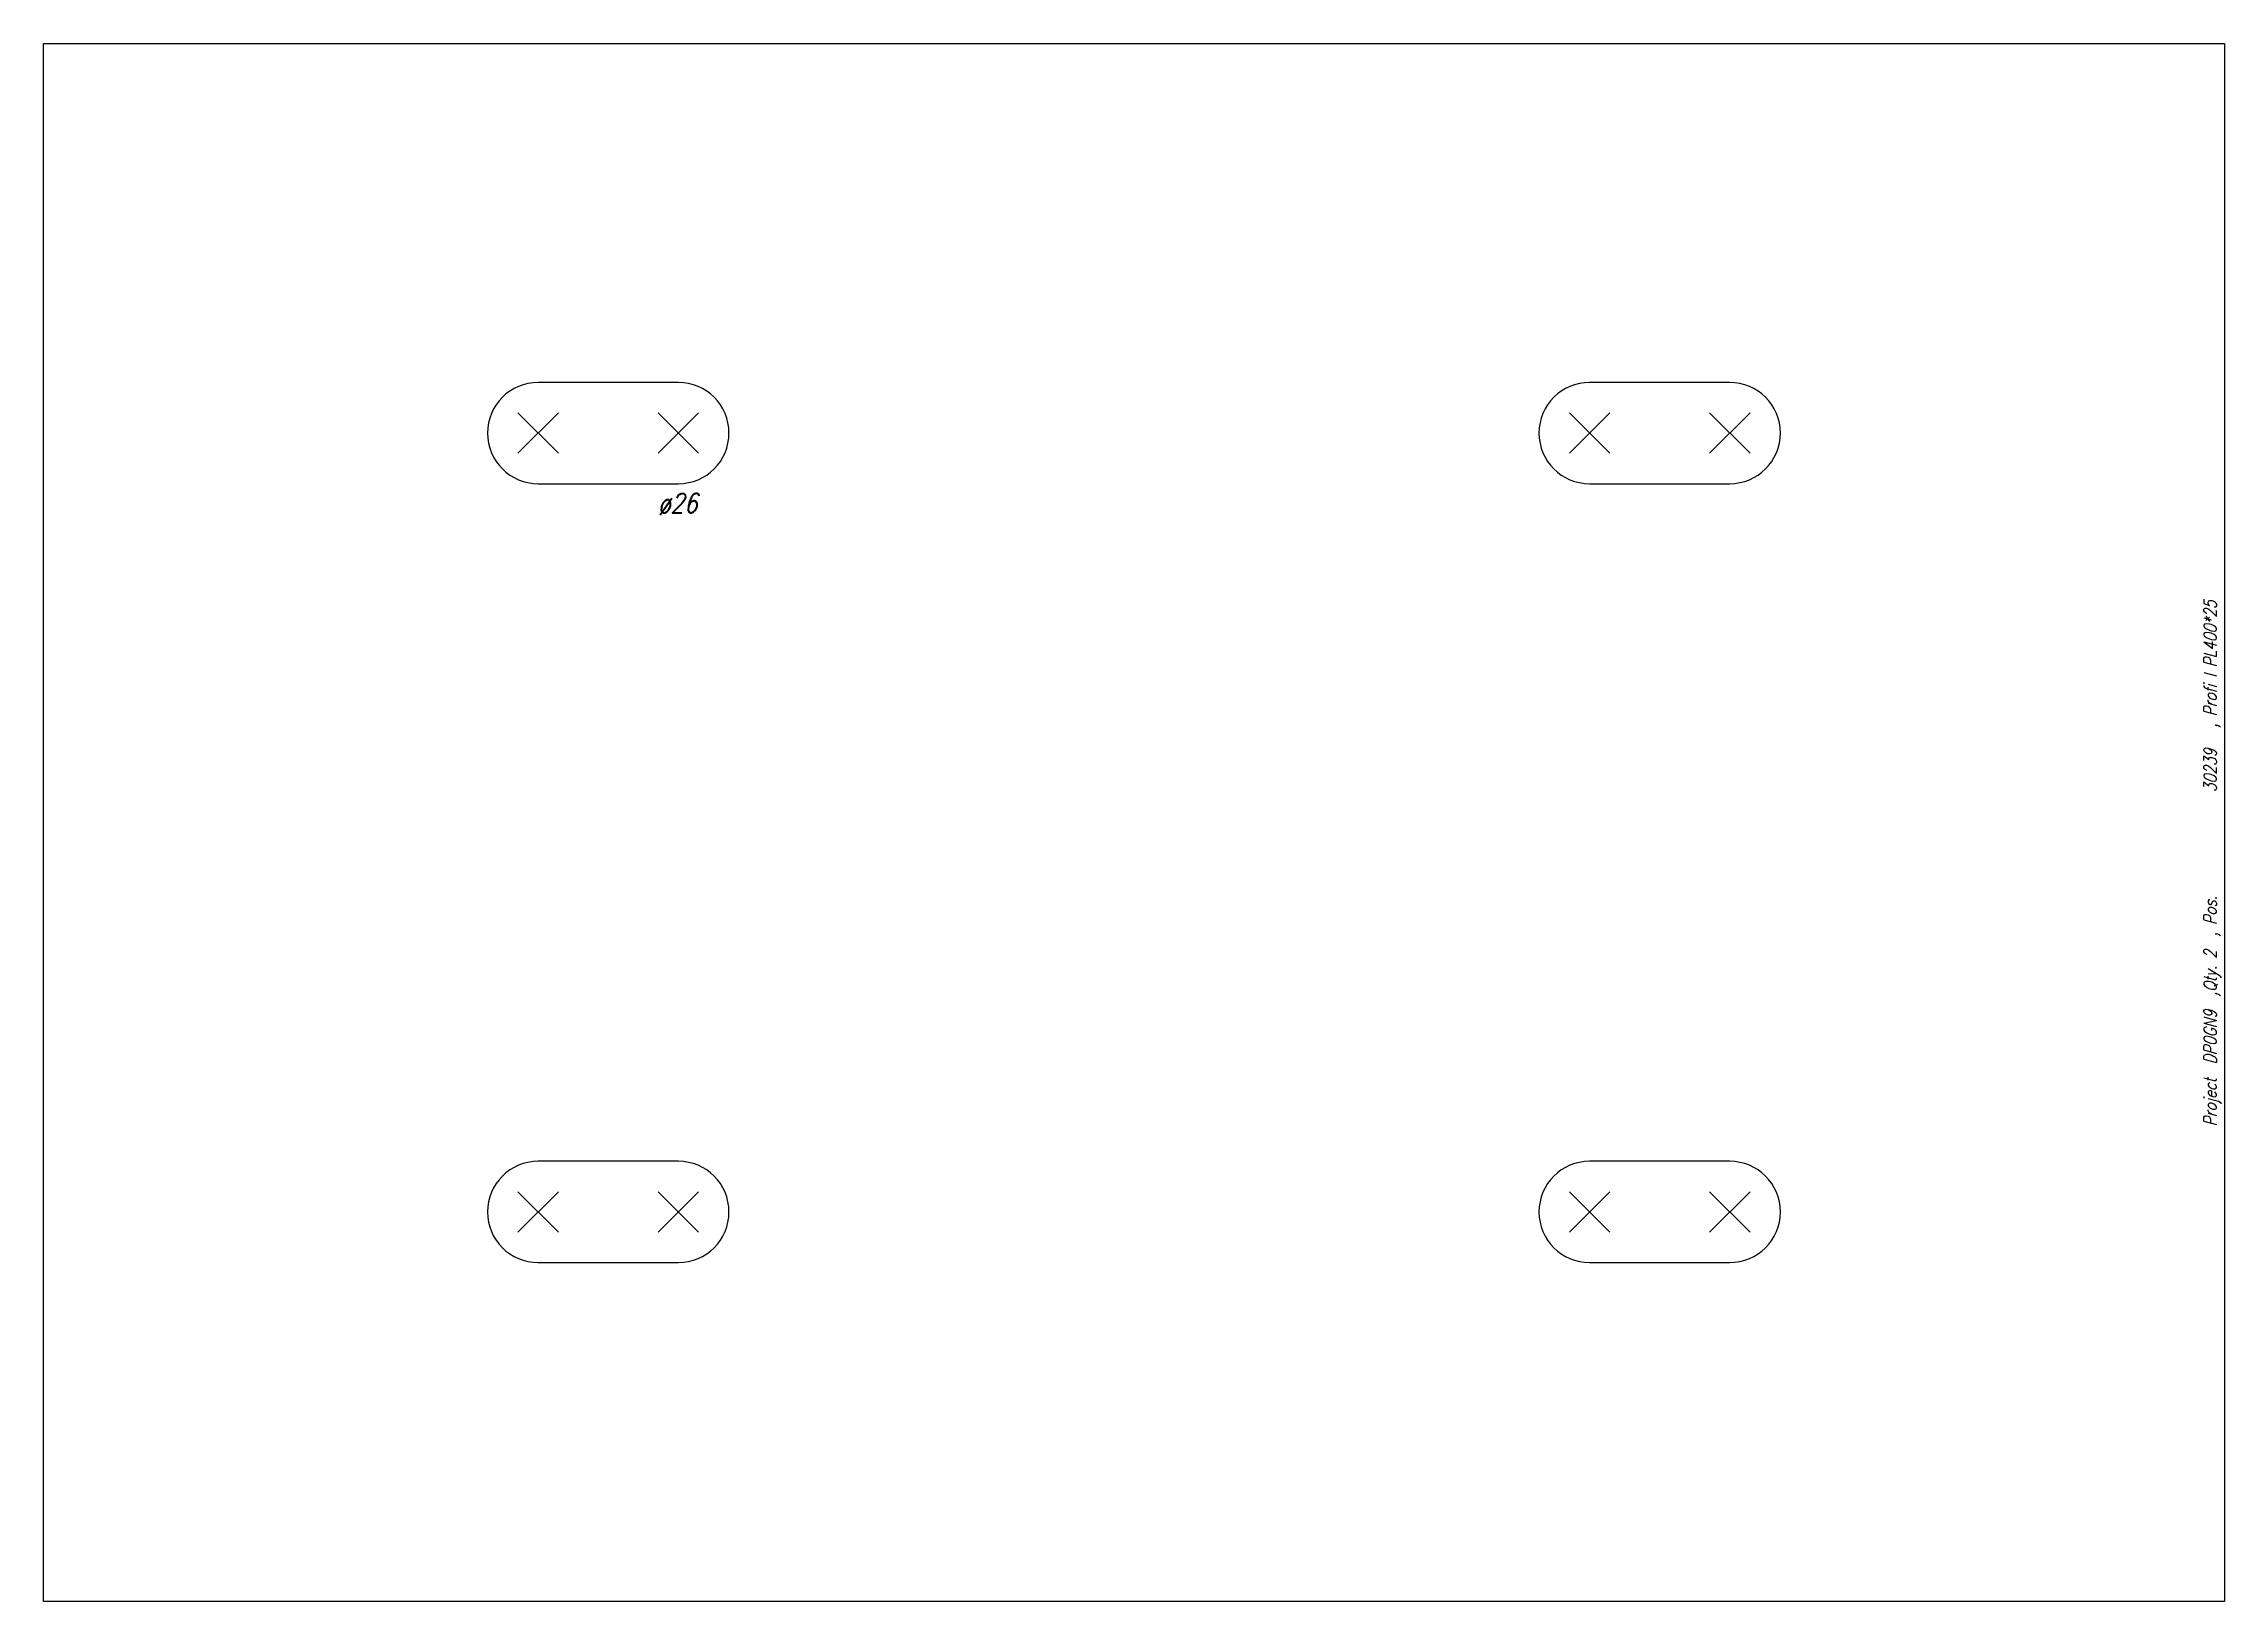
# Model space of a CAD drawing. Extents: x 0 to 560, y -200 to 200.
import ezdxf

# ---------------------------------------------------------------- set-up
doc = ezdxf.new("R2010")
doc.units = 0
doc.header["$LTSCALE"] = 10
for name, color, linetype in [('BEZ_SCHRAUBEN', 7, 'CONTINUOUS'), ('SCHRAUBEN', 7, 'CONTINUOUS'), ('TEILE', 7, 'CONTINUOUS'), ('UNTERSCHRIFT', 7, 'CONTINUOUS')]:
    doc.layers.add(name, color=color, linetype=linetype)
doc.styles.get("Standard").update_dxf_attribs({"font": 'ROMANS'})

msp = doc.modelspace()

# ---------------------------------------------------------------- linework, layer by layer
at = {"layer": 'SCHRAUBEN', "color": 4}
for p, q in [((163.001007, 112.999832), (127.001007, 112.999832)), ((433.001038, 112.999832), (397.001038, 112.999832)), ((127.001007, 86.999825), (163.001007, 86.999825)), ((397.001038, 86.999825), (433.001038, 86.999825)), ((163.001007, -87.000183), (127.001007, -87.000183)), ((433.001038, -87.000183), (397.001038, -87.000183)), ((127.001007, -113.000183), (163.001007, -113.000183)), ((397.001038, -113.000183), (433.001038, -113.000183))]:
    msp.add_line(p, q, dxfattribs=at)
at = {"layer": 'SCHRAUBEN', "color": 6}
for p, q in [((132.201019, 105.199829), (121.801003, 94.79982)), ((121.801003, 105.199829), (132.201019, 94.79982)), ((168.201004, 105.199829), (157.800995, 94.79982)), ((157.800995, 105.199829), (168.201004, 94.79982)), ((402.20105, 105.199829), (391.801025, 94.79982)), ((391.801025, 105.199829), (402.20105, 94.79982)), ((438.201019, 105.199829), (427.801025, 94.79982)), ((427.801025, 105.199829), (438.201019, 94.79982)), ((132.201019, -94.800179), (121.801003, -105.200188)), ((121.801003, -94.800179), (132.201019, -105.200188)), ((168.201004, -94.800179), (157.800995, -105.200188)), ((157.800995, -94.800179), (168.201004, -105.200188)), ((402.20105, -94.800179), (391.801025, -105.200188)), ((391.801025, -94.800179), (402.20105, -105.200188)), ((438.201019, -94.800179), (427.801025, -105.200188)), ((427.801025, -94.800179), (438.201019, -105.200188))]:
    msp.add_line(p, q, dxfattribs=at)
at = {"layer": 'SCHRAUBEN', "color": 4}
for centre, radius, start, end in [((127.001007, 99.999832), 13, 450, 270), ((163.001007, 99.999832), 13.000008, 270, 450), ((397.001038, 99.999832), 13, 450, 270), ((433.001038, 99.999832), 13.000008, 270, 450), ((127.001007, -100.000183), 13, 450, 270), ((163.001007, -100.000183), 13, 270, 450), ((397.001038, -100.000183), 13, 450, 270), ((433.001038, -100.000183), 13, 270, 450)]:
    msp.add_arc(centre, radius, start, end, dxfattribs=at)
at = {"layer": 'TEILE', "color": 2}
for p, q in [((0, -200), (0, 200)), ((0, 200), (560.010742, 200)), ((560.010742, 200), (560.010742, -200)), ((560.010742, -200), (0, -200))]:
    msp.add_line(p, q, dxfattribs=at)

# ---------------------------------------------------------------- texts
at = {"layer": 'BEZ_SCHRAUBEN', "color": 2, "oblique": 15, "width": 0.799999}
msp.add_text(' ø26', height=5, dxfattribs=at).set_placement((155.001007, 79.499825))
at = {"layer": 'UNTERSCHRIFT', "color": 2, "oblique": 15, "width": 0.8}
for s, p in [('  , Profi l PL400*25', (558.010742, 20.800001)), ('30239', (558.010742, 7.800001)), ('Project  DP0GN9  ,Qty. 2  , Pos. ', (558.010742, -78))]:
    msp.add_text(s, height=3.25, rotation=90, dxfattribs=at).set_placement(p)

doc.saveas('drawing.dxf')
